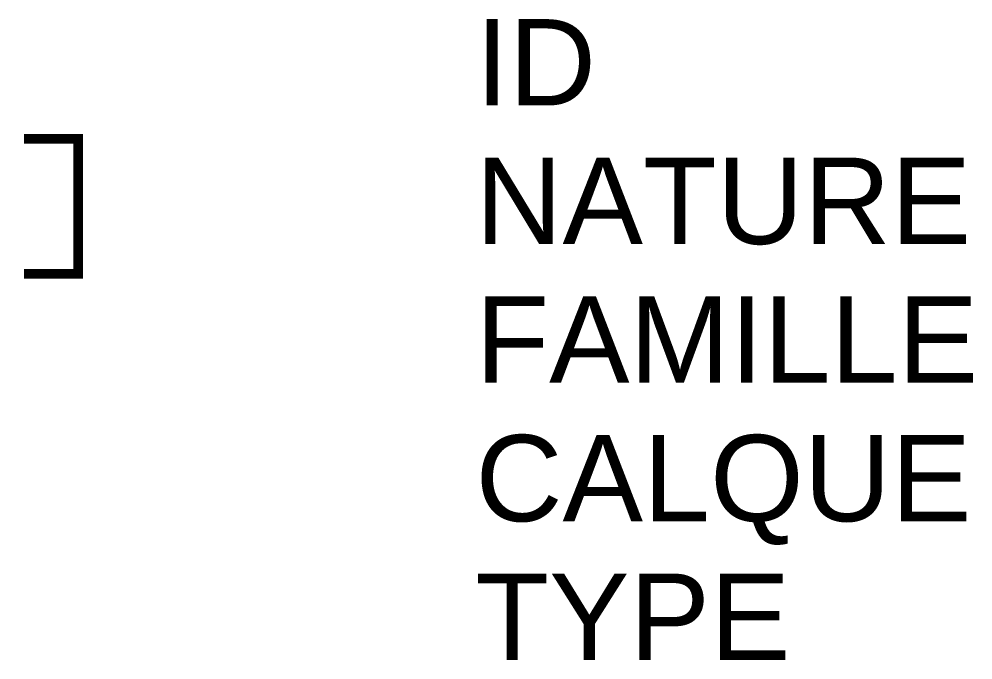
# Model space of a CAD drawing. Header units: metres. Extents: x -0.14 to 2.07, y -1.05 to 0.43.
import ezdxf

# ---------------------------------------------------------------- set-up
doc = ezdxf.new("R2010")
doc.units = ezdxf.units.M
doc.linetypes.add('Socle_Continu', pattern=[2.5, 2.5, 0])
doc.layers.add('EAUPO_SCT', color=140, linetype='Socle_Continu', lineweight=13)
doc.styles.add('Reseaux', font='arial.ttf')
doc.styles.get("Standard").update_dxf_attribs({"font": 'arial.ttf'})

msp = doc.modelspace()

# ---------------------------------------------------------------- linework, layer by layer
at = {"layer": 'EAUPO_SCT', "linetype": 'Socle_Continu', "const_width": 0.0225, "flags": 128}
msp.add_lwpolyline([(-0.1254, 0.1565), (0, 0.1565), (0, -0.1565), (-0.1254, -0.1565)], dxfattribs=at)

# ---------------------------------------------------------------- texts
at = {"layer": 'EAUPO_SCT', "linetype": 'Socle_Continu', "flags": 9}
for tag, p, s in [('ID', (0.9204, 0.2341), 'AP_2029'), ('NATURE', (0.9204, -0.0872), 'Bride'), ('CALQUE', (0.9204, -0.7297), 'EAUPO_SCT'), ('TYPE', (0.9204, -1.051), 'NR')]:
    msp.add_attdef(tag, p, s, height=0.2, dxfattribs=at)
at = {"layer": 'EAUPO_SCT', "linetype": 'Socle_Continu', "style": 'Reseaux', "flags": 9}
msp.add_attdef('FAMILLE', (0.9204, -0.4085), 'Eau potable', height=0.2, dxfattribs=at)

doc.saveas('drawing.dxf')
